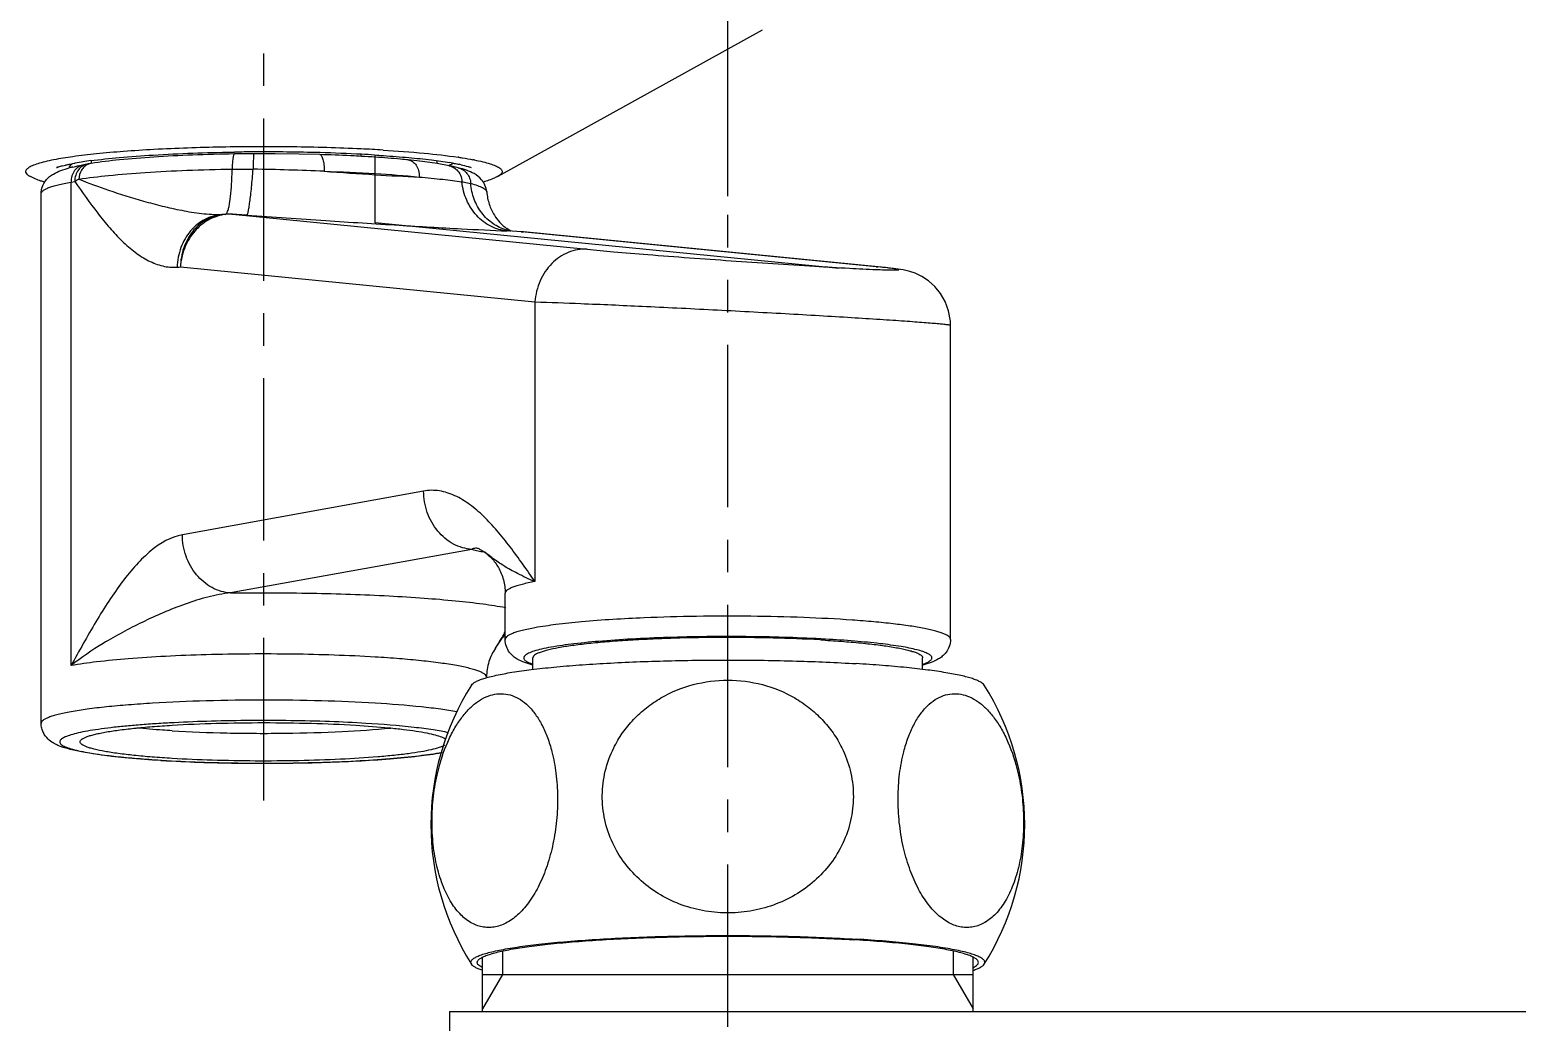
# Model space of a CAD drawing. Extents: x -7342 to 109, y -2615 to 214.
# Drawn here: x -5572.1 to -5491.9, y -2402.8 to -2349.3 of the extents above; entities that cross this region are included whole.
import ezdxf

# ---------------------------------------------------------------- set-up
doc = ezdxf.new("R2010")
doc.units = 0
doc.header["$LTSCALE"] = 7
doc.linetypes.add('CENTER', pattern=[2, 1.25, -0.25, 0.25, -0.25])
doc.layers.get('0').update_dxf_attribs({"color": 2, "linetype": 'CONTINUOUS'})
for name, color, linetype in [('08_ALL_FEATURES', 7, 'CONTINUOUS'), ('CL', 1, 'CENTER'), ('D', 2, 'CONTINUOUS'), ('DWG', 7, 'CONTINUOUS')]:
    doc.layers.add(name, color=color, linetype=linetype)

msp = doc.modelspace()

# ---------------------------------------------------------------- linework, layer by layer
msp.add_line((-5534.473, -2358.248), (-5534.473, -2326.016))
at = {"color": 7, "linetype": 'Continuous'}
msp.add_line((-5547.693, -2400.192), (-5521.252, -2400.192), dxfattribs=at)
at = {"layer": '08_ALL_FEATURES', "color": 7, "linetype": 'Continuous'}
for p, q in [((-5547.693, -2402.192), (-5547.693, -2399.255)), ((-5521.252, -2402.192), (-5521.252, -2399.254)), ((-5549.473, -2402.192), (-5549.473, -2403.34)), ((-5549.472, -2402.192), (-5409.473, -2402.192))]:
    msp.add_line(p, q, dxfattribs=at)
at = {"layer": 'CL', "color": 1}
for p, q in [((-5559.473, -2390.809), (-5559.473, -2324.398)), ((-5534.473, -2417.015), (-5534.473, -2359.253))]:
    msp.add_line(p, q, dxfattribs=at)
at = {"layer": 'D'}
for p, q in [((-5546.623, -2398.925), (-5546.623, -2400.192)), ((-5522.323, -2398.925), (-5522.323, -2400.192)), ((-5546.623, -2400.192), (-5547.693, -2402.046)), ((-5522.323, -2400.192), (-5521.252, -2402.046))]:
    msp.add_line(p, q, dxfattribs=at)
at = {"layer": 'DWG'}
for p, q in [((-5546.856, -2357.177), (-5532.599, -2349.285)), ((-5568.788, -2356.338), (-5568.788, -2356.49)), ((-5561.173, -2355.879), (-5561.058, -2355.878)), ((-5554.741, -2356.078), (-5554.805, -2356.075)), ((-5554.234, -2356.109), (-5554.234, -2355.998)), ((-5553.466, -2356.152), (-5553.506, -2356.149)), ((-5553.473, -2359.69), (-5553.473, -2356.037)), ((-5551.692, -2356.299), (-5551.692, -2356.299)), ((-5550.157, -2356.339), (-5550.157, -2356.493)), ((-5549.516, -2356.605), (-5549.261, -2356.476)), ((-5549.486, -2356.61), (-5549.486, -2356.61)), ((-5548.995, -2356.722), (-5548.995, -2356.722)), ((-5571.473, -2386.66), (-5571.473, -2358.117)), ((-5569.865, -2357.49), (-5569.664, -2357.454)), ((-5569.865, -2383.547), (-5569.865, -2357.49)), ((-5561.742, -2359.243), (-5561.728, -2359.243)), ((-5561.191, -2359.227), (-5561.709, -2359.241)), ((-5561.704, -2359.24), (-5561.709, -2359.241)), ((-5560.383, -2359.277), (-5561.191, -2359.227)), ((-5561.191, -2359.227), (-5561.163, -2359.23)), ((-5561.163, -2359.23), (-5542.058, -2361.113)), ((-5560.558, -2359.266), (-5560.383, -2359.277)), ((-5528.473, -2362.154), (-5553.473, -2359.69)), ((-5546.316, -2360.047), (-5546.38, -2360.002)), ((-5546.378, -2360.004), (-5546.379, -2360.002)), ((-5546.374, -2360.006), (-5546.378, -2360.004)), ((-5545.574, -2360.17), (-5546.354, -2360.123)), ((-5546.162, -2360.134), (-5546.316, -2360.047)), ((-5546.304, -2360.112), (-5546.304, -2360.112)), ((-5546.264, -2360.081), (-5546.276, -2360.073)), ((-5546.235, -2360.13), (-5546.233, -2360.13)), ((-5545.603, -2360.168), (-5545.489, -2360.177)), ((-5526.47, -2362.053), (-5545.574, -2360.17)), ((-5563.969, -2362.065), (-5544.865, -2363.949)), ((-5526.475, -2362.202), (-5526.375, -2362.206)), ((-5526.371, -2362.063), (-5526.47, -2362.053)), ((-5526.47, -2362.053), (-5526.384, -2362.06)), ((-5544.865, -2363.949), (-5544.865, -2379.023)), ((-5522.473, -2382.136), (-5522.473, -2365.204)), ((-5550.865, -2374.141), (-5563.865, -2376.494)), ((-5548.267, -2377.282), (-5561.267, -2379.634)), ((-5547.871, -2377.26), (-5547.872, -2377.26)), ((-5547.628, -2377.395), (-5547.563, -2377.441)), ((-5547.564, -2377.44), (-5547.567, -2377.438)), ((-5546.473, -2382.136), (-5546.473, -2379.65)), ((-5546.999, -2382.609), (-5546.625, -2382.077)), ((-5546.625, -2382.077), (-5546.473, -2381.884)), ((-5546.473, -2382.134), (-5546.473, -2382.136)), ((-5546.999, -2382.609), (-5546.998, -2382.608)), ((-5544.973, -2383.754), (-5544.973, -2383.13)), ((-5523.973, -2383.751), (-5523.973, -2383.13)), ((-5547.473, -2384.174), (-5547.473, -2384.203)), ((-5565.035, -2388.646), (-5564.973, -2388.65)), ((-5565.033, -2388.653), (-5564.976, -2388.657))]:
    msp.add_line(p, q, dxfattribs=at)
for points in [[(-5568.776, -2356.488), (-5568.814, -2356.494), (-5568.936, -2356.515), (-5569.177, -2356.558)], [(-5560.012, -2355.968), (-5560.329, -2355.97), (-5560.774, -2355.974), (-5561.056, -2355.978)], [(-5556.462, -2356.011), (-5557.576, -2355.985), (-5558.861, -2355.969), (-5560.012, -2355.968)], [(-5549.486, -2356.61), (-5550.13, -2356.496), (-5550.932, -2356.385), (-5551.692, -2356.299)], [(-5548.995, -2356.722), (-5549.138, -2356.686), (-5549.348, -2356.639), (-5549.486, -2356.61)], [(-5561.704, -2359.24), (-5561.711, -2359.241), (-5561.738, -2359.243), (-5561.742, -2359.244)], [(-5522.473, -2365.204), (-5522.481, -2364.981), (-5522.573, -2364.434), (-5522.754, -2363.935), (-5523.007, -2363.494), (-5523.314, -2363.12), (-5523.659, -2362.813), (-5524.025, -2362.574), (-5524.378, -2362.407), (-5524.668, -2362.308), (-5524.874, -2362.256), (-5525.027, -2362.225), (-5525.161, -2362.203), (-5525.293, -2362.183), (-5525.435, -2362.164), (-5525.594, -2362.144), (-5525.772, -2362.124), (-5525.973, -2362.102), (-5526.198, -2362.079), (-5545.489, -2360.177)], [(-5547.872, -2377.26), (-5547.85, -2377.269), (-5547.628, -2377.395)]]:
    msp.add_lwpolyline(points, dxfattribs=at)
for centre, radius, start, end in [((-5558.223, -2441.621), 86.01, 86.55367, 87.33999), ((-5566.728, -2372.904), 16.693, 98.58622, 100.02379), ((-5565.813, -2378.829), 22.689, 97.57172, 98.63485), ((-5568.668, -2357.175), 0.694, 98.91651, 114.78633), ((-5559.483, -2468.556), 112.69, 90.27059, 90.80073), ((-5559.474, -2468.361), 112.495, 88.45915, 90.27562), ((-5558.981, -2442.764), 86.789, 87.24153, 88.33655), ((-5559.039, -2451.291), 95.419, 87.09725, 88.44431), ((-5558.455, -2431.752), 75.765, 86.79196, 87.19047), ((-5558.025, -2424.264), 68.264, 86.20357, 86.79977), ((-5558.262, -2434.926), 79.035, 86.5554, 87.0595), ((-5551.998, -2371.64), 15.411, 79.94108, 80.47369), ((-5552.552, -2380.267), 24.375, 81.52894, 81.64577), ((-5550.745, -2365.103), 8.754, 77.43812, 78.14696), ((-5550.809, -2369.905), 13.866, 78.87157, 79.19567), ((-5568.067, -2363.89), 7.408, 103.28728, 104.79398), ((-5563.432, -2536.395), 179.63, 87.69903, 88.92097), ((-5561.295, -2361.542), 2.317, 100.27793, 101.24183), ((-5561.456, -2361.469), 2.243, 96.47926, 97.30362), ((-5561.298, -2361.519), 2.294, 87.30864, 100.2913), ((-5561.298, -2361.468), 2.243, 86.54818, 87.25494), ((-5545.661, -2357.644), 2.551, 253.26694, 255.38625), ((-5544.683, -2357.648), 2.902, 234.35219, 235.9567), ((-5547.101, -2374.591), 14.487, 86.84743, 87.04555), ((-5545.099, -2358.26), 2.162, 235.99914, 237.00001), ((-5547.06, -2373.852), 13.747, 86.55831, 86.84815), ((-5545.782, -2363.14), 2.977, 86.00296, 86.54914), ((-5545.783, -2363.151), 2.989, 84.27414, 86.00222), ((-5564.39, -2358.246), 3.842, 273.68418, 276.28915), ((-5545.667, -2366.63), 10.964, 256.28306, 258.12422), ((-5544.877, -2362.951), 14.727, 258.06155, 259.24544), ((-5544.433, -2360.666), 17.055, 259.21201, 259.32564), ((-5533.257, -2449.077), 67.018, 86.54861, 86.79642), ((-5536.449, -2392.117), 14.024, 147.57817, 212.42183), ((-5532.497, -2392.117), 14.024, 327.57817, 32.42183), ((-5560.646, -2315.85), 72.936, 266.59663, 267.01295)]:
    msp.add_arc(centre, radius, start, end, dxfattribs=at)
for points, knots in [([(-5554.232, -2355.704), (-5555.464, -2355.647), (-5557.975, -2355.577), (-5561.699, -2355.588), (-5564.734, -2355.691), (-5566.978, -2355.834), (-5568.011, -2355.924), (-5568.499, -2355.975)], [0, 0, 0, 0, 0.259087, 0.527711, 0.782148, 0.896937, 1, 1, 1, 1]), ([(-5553.053, -2355.767), (-5552.312, -2355.812), (-5550.962, -2355.911), (-5549.616, -2356.062), (-5549.011, -2356.151)], [0, 0, 0, 0, 0.547958, 1, 1, 1, 1]), ([(-5570.802, -2356.297), (-5570.959, -2356.328), (-5571.246, -2356.39), (-5571.632, -2356.493), (-5571.932, -2356.599), (-5572.126, -2356.695), (-5572.233, -2356.777), (-5572.283, -2356.833), (-5572.311, -2356.893), (-5572.315, -2356.978), (-5572.258, -2357.059), (-5572.175, -2357.127), (-5572.12, -2357.16), (-5572.089, -2357.177)], [0, 0, 0, 0, 0.235523, 0.431375, 0.587007, 0.703092, 0.747329, 0.7836, 0.813927, 0.841727, 0.905611, 0.948352, 1, 1, 1, 1]), ([(-5568.499, -2355.975), (-5568.922, -2356.018), (-5569.692, -2356.109), (-5570.459, -2356.23), (-5570.802, -2356.297)], [0, 0, 0, 0, 0.549076, 1, 1, 1, 1]), ([(-5570.592, -2356.681), (-5570.601, -2356.688), (-5570.62, -2356.699), (-5570.632, -2356.707), (-5570.65, -2356.716), (-5570.638, -2356.71), (-5570.627, -2356.706), (-5570.604, -2356.696), (-5570.574, -2356.686), (-5570.518, -2356.667), (-5570.432, -2356.64), (-5570.309, -2356.607), (-5570.164, -2356.572), (-5570.059, -2356.548), (-5570.003, -2356.537)], [0, 0, 0, 0, 0.048666, 0.077198, 0.087648, 0.093462, 0.113761, 0.146842, 0.191481, 0.246867, 0.386702, 0.560934, 0.766307, 1, 1, 1, 1]), ([(-5570.003, -2356.537), (-5569.974, -2356.531), (-5569.851, -2356.505), (-5569.728, -2356.482), (-5569.633, -2356.465)], [0, 0, 0, 0, 0.233516, 1, 1, 1, 1]), ([(-5569.95, -2356.73), (-5569.95, -2356.688), (-5569.91, -2356.592), (-5569.833, -2356.528), (-5569.788, -2356.496)], [0, 0, 0, 0, 0.424223, 1, 1, 1, 1]), ([(-5569.177, -2356.558), (-5569.273, -2356.576), (-5569.464, -2356.652), (-5569.689, -2356.869), (-5569.833, -2357.16), (-5569.865, -2357.379), (-5569.865, -2357.49)], [0, 0, 0, 0, 0.234869, 0.477996, 0.733567, 1, 1, 1, 1]), ([(-5569.769, -2356.681), (-5569.723, -2356.67), (-5569.526, -2356.625), (-5569.328, -2356.586), (-5569.177, -2356.558)], [0, 0, 0, 0, 0.236069, 1, 1, 1, 1]), ([(-5568.977, -2356.522), (-5569.073, -2356.54), (-5569.264, -2356.616), (-5569.489, -2356.832), (-5569.633, -2357.124), (-5569.664, -2357.343), (-5569.664, -2357.454)], [0, 0, 0, 0, 0.234864, 0.47799, 0.733563, 1, 1, 1, 1]), ([(-5568.959, -2356.544), (-5569.028, -2356.576), (-5569.159, -2356.664), (-5569.365, -2356.918), (-5569.438, -2357.169), (-5569.45, -2357.337)], [0, 0, 0, 0, 0.233656, 0.478334, 1, 1, 1, 1]), ([(-5568.803, -2356.338), (-5568.294, -2356.27), (-5567.174, -2356.152), (-5564.631, -2355.968), (-5562.595, -2355.901), (-5561.173, -2355.879)], [0, 0, 0, 0, 0.201393, 0.441859, 1, 1, 1, 1]), ([(-5561.056, -2355.978), (-5561.809, -2355.989), (-5563.261, -2356.027), (-5565.328, -2356.131), (-5567.15, -2356.276), (-5568.271, -2356.41), (-5568.776, -2356.488)], [0, 0, 0, 0, 0.291974, 0.562933, 0.801835, 1, 1, 1, 1]), ([(-5561.056, -2355.978), (-5561.065, -2355.978), (-5561.088, -2355.999), (-5561.119, -2356.076), (-5561.151, -2356.239), (-5561.174, -2356.491), (-5561.181, -2356.686), (-5561.183, -2356.794)], [0, 0, 0, 0, 0.034014, 0.093764, 0.302828, 0.616548, 1, 1, 1, 1]), ([(-5560.012, -2355.968), (-5560.014, -2355.968), (-5560.017, -2355.975), (-5560.02, -2355.985), (-5560.024, -2356.005), (-5560.028, -2356.044), (-5560.034, -2356.112), (-5560.039, -2356.211), (-5560.043, -2356.333), (-5560.046, -2356.475), (-5560.049, -2356.632), (-5560.049, -2356.741), (-5560.05, -2356.797)], [0, 0, 0, 0, 0.00636, 0.020744, 0.043888, 0.075847, 0.165117, 0.285822, 0.43451, 0.606821, 0.797614, 1, 1, 1, 1]), ([(-5556.462, -2356.011), (-5556.423, -2356.012), (-5556.365, -2356.073), (-5556.321, -2356.168), (-5556.286, -2356.279), (-5556.257, -2356.412), (-5556.228, -2356.625), (-5556.22, -2356.794), (-5556.22, -2356.91)], [0, 0, 0, 0, 0.120744, 0.215598, 0.335329, 0.477692, 0.639158, 1, 1, 1, 1]), ([(-5553.513, -2356.033), (-5553.351, -2356.043), (-5552.734, -2356.082), (-5552.118, -2356.13), (-5551.665, -2356.171)], [0, 0, 0, 0, 0.26296, 1, 1, 1, 1]), ([(-5551.692, -2356.299), (-5551.831, -2356.285), (-5552.422, -2356.228), (-5553.013, -2356.182), (-5553.466, -2356.152)], [0, 0, 0, 0, 0.235382, 1, 1, 1, 1]), ([(-5551.692, -2356.299), (-5551.609, -2356.308), (-5551.437, -2356.375), (-5551.244, -2356.589), (-5551.122, -2356.883), (-5551.095, -2357.104), (-5551.095, -2357.219)], [0, 0, 0, 0, 0.210438, 0.444338, 0.709965, 1, 1, 1, 1]), ([(-5551.665, -2356.171), (-5551.258, -2356.208), (-5550.517, -2356.284), (-5549.779, -2356.386), (-5549.448, -2356.442)], [0, 0, 0, 0, 0.548392, 1, 1, 1, 1]), ([(-5549.307, -2356.466), (-5549.275, -2356.472), (-5549.155, -2356.494), (-5549.035, -2356.517), (-5548.947, -2356.536)], [0, 0, 0, 0, 0.265696, 1, 1, 1, 1]), ([(-5548.962, -2356.158), (-5548.895, -2356.168), (-5548.644, -2356.207), (-5548.393, -2356.25), (-5548.21, -2356.285)], [0, 0, 0, 0, 0.266004, 1, 1, 1, 1]), ([(-5548.841, -2356.559), (-5548.718, -2356.586), (-5548.536, -2356.632), (-5548.357, -2356.688), (-5548.302, -2356.713)], [0, 0, 0, 0, 0.678047, 1, 1, 1, 1]), ([(-5548.133, -2356.299), (-5547.977, -2356.33), (-5547.691, -2356.392), (-5547.308, -2356.495), (-5547.009, -2356.6), (-5546.817, -2356.696), (-5546.711, -2356.778), (-5546.661, -2356.834), (-5546.633, -2356.893), (-5546.631, -2356.979), (-5546.687, -2357.06), (-5546.77, -2357.127), (-5546.825, -2357.16), (-5546.856, -2357.177)], [0, 0, 0, 0, 0.235397, 0.431099, 0.586589, 0.702533, 0.746729, 0.782975, 0.813318, 0.841187, 0.905326, 0.948207, 1, 1, 1, 1]), ([(-5571.272, -2357.501), (-5571.343, -2357.48), (-5571.623, -2357.394), (-5571.897, -2357.284), (-5572.089, -2357.178)], [0, 0, 0, 0, 0.251475, 1, 1, 1, 1]), ([(-5571.473, -2358.117), (-5571.473, -2357.985), (-5571.427, -2357.731), (-5571.252, -2357.422), (-5571.04, -2357.203), (-5570.764, -2357.016), (-5570.405, -2356.856), (-5570.11, -2356.768), (-5569.958, -2356.728)], [0, 0, 0, 0, 0.178743, 0.338673, 0.472883, 0.585672, 0.787628, 1, 1, 1, 1]), ([(-5569.664, -2357.454), (-5569.648, -2357.444), (-5569.577, -2357.403), (-5569.505, -2357.365), (-5569.45, -2357.337)], [0, 0, 0, 0, 0.240831, 1, 1, 1, 1]), ([(-5569.45, -2357.337), (-5568.916, -2357.254), (-5567.724, -2357.112), (-5565.778, -2356.957), (-5563.557, -2356.846), (-5561.994, -2356.806), (-5561.183, -2356.794)], [0, 0, 0, 0, 0.195425, 0.434266, 0.706367, 1, 1, 1, 1]), ([(-5569.45, -2357.337), (-5568.919, -2357.551), (-5567.765, -2357.97), (-5566.259, -2358.44), (-5564.943, -2358.792), (-5563.899, -2359.026), (-5562.83, -2359.2), (-5562.104, -2359.247), (-5561.742, -2359.243)], [0, 0, 0, 0, 0.21522, 0.461449, 0.592799, 0.727452, 0.863689, 1, 1, 1, 1]), ([(-5561.454, -2359.135), (-5561.432, -2359.091), (-5561.392, -2358.982), (-5561.321, -2358.696), (-5561.254, -2358.225), (-5561.201, -2357.553), (-5561.186, -2357.058), (-5561.183, -2356.794)], [0, 0, 0, 0, 0.062643, 0.146463, 0.37307, 0.664775, 1, 1, 1, 1]), ([(-5561.183, -2356.794), (-5561.088, -2356.792), (-5560.711, -2356.788), (-5560.333, -2356.792), (-5560.05, -2356.797)], [0, 0, 0, 0, 0.249076, 1, 1, 1, 1]), ([(-5560.383, -2359.277), (-5560.376, -2359.275), (-5560.363, -2359.256), (-5560.348, -2359.22), (-5560.331, -2359.16), (-5560.312, -2359.079), (-5560.293, -2358.978), (-5560.263, -2358.804), (-5560.225, -2358.54), (-5560.18, -2358.175), (-5560.135, -2357.753), (-5560.09, -2357.288), (-5560.063, -2356.964), (-5560.05, -2356.797)], [0, 0, 0, 0, 0.008345, 0.024426, 0.048932, 0.081885, 0.12309, 0.172299, 0.29324, 0.441203, 0.611754, 0.799966, 1, 1, 1, 1]), ([(-5556.22, -2356.91), (-5555.304, -2356.937), (-5553.594, -2357.01), (-5551.886, -2357.139), (-5551.095, -2357.219)], [0, 0, 0, 0, 0.535616, 1, 1, 1, 1]), ([(-5556.22, -2356.91), (-5555.305, -2356.978), (-5553.597, -2357.095), (-5551.888, -2357.186), (-5551.095, -2357.219)], [0, 0, 0, 0, 0.536382, 1, 1, 1, 1]), ([(-5551.095, -2357.219), (-5550.671, -2357.256), (-5549.904, -2357.33), (-5549.139, -2357.425), (-5548.798, -2357.476)], [0, 0, 0, 0, 0.552832, 1, 1, 1, 1]), ([(-5549.486, -2356.611), (-5549.41, -2356.626), (-5549.26, -2356.68), (-5549.133, -2356.776), (-5549.077, -2356.831)], [0, 0, 0, 0, 0.495781, 1, 1, 1, 1]), ([(-5549.077, -2356.831), (-5548.994, -2356.914), (-5548.859, -2357.117), (-5548.805, -2357.355), (-5548.798, -2357.476)], [0, 0, 0, 0, 0.489085, 1, 1, 1, 1]), ([(-5548.995, -2356.722), (-5548.905, -2356.745), (-5548.73, -2356.824), (-5548.518, -2357.02), (-5548.373, -2357.277), (-5548.33, -2357.471), (-5548.323, -2357.569)], [0, 0, 0, 0, 0.243214, 0.489638, 0.742065, 1, 1, 1, 1]), ([(-5547.463, -2358.026), (-5547.473, -2357.898), (-5547.536, -2357.66), (-5547.761, -2357.304), (-5548.115, -2357.034), (-5548.554, -2356.847), (-5548.845, -2356.761), (-5548.995, -2356.722)], [0, 0, 0, 0, 0.178412, 0.336102, 0.578681, 0.783025, 1, 1, 1, 1]), ([(-5546.856, -2357.178), (-5546.92, -2357.213), (-5547.174, -2357.339), (-5547.443, -2357.433), (-5547.644, -2357.492)], [0, 0, 0, 0, 0.256782, 1, 1, 1, 1]), ([(-5571.473, -2358.117), (-5571.473, -2358.088), (-5571.448, -2358.023), (-5571.362, -2357.941), (-5571.231, -2357.862), (-5571.051, -2357.784), (-5570.822, -2357.707), (-5570.545, -2357.631), (-5570.221, -2357.558), (-5569.989, -2357.513), (-5569.865, -2357.49)], [0, 0, 0, 0, 0.048207, 0.111142, 0.196031, 0.305619, 0.440851, 0.601962, 0.788583, 1, 1, 1, 1]), ([(-5569.664, -2357.454), (-5569.262, -2358.033), (-5568.661, -2358.89), (-5567.8, -2359.956), (-5567.137, -2360.668), (-5566.443, -2361.275), (-5565.713, -2361.747), (-5564.943, -2362.046), (-5564.404, -2362.098), (-5564.143, -2362.08)], [0, 0, 0, 0, 0.282644, 0.418663, 0.54888, 0.671917, 0.787114, 0.895317, 1, 1, 1, 1]), ([(-5548.798, -2357.476), (-5548.755, -2357.482), (-5548.596, -2357.508), (-5548.437, -2357.54), (-5548.323, -2357.569)], [0, 0, 0, 0, 0.268322, 1, 1, 1, 1]), ([(-5546.354, -2360.123), (-5546.662, -2360.099), (-5547.282, -2359.924), (-5548.056, -2359.328), (-5548.598, -2358.479), (-5548.766, -2357.816), (-5548.798, -2357.476)], [0, 0, 0, 0, 0.23757, 0.482328, 0.737086, 1, 1, 1, 1]), ([(-5546.395, -2360.087), (-5546.656, -2360.008), (-5547.159, -2359.764), (-5547.765, -2359.178), (-5548.178, -2358.424), (-5548.3, -2357.857), (-5548.323, -2357.569)], [0, 0, 0, 0, 0.243029, 0.489759, 0.742066, 1, 1, 1, 1]), ([(-5548.323, -2357.569), (-5548.199, -2357.602), (-5547.984, -2357.664), (-5547.74, -2357.761), (-5547.598, -2357.845), (-5547.512, -2357.913), (-5547.467, -2357.981), (-5547.463, -2358.025)], [0, 0, 0, 0, 0.380261, 0.668372, 0.779003, 0.869006, 1, 1, 1, 1]), ([(-5547.463, -2358.025), (-5547.444, -2358.25), (-5547.355, -2358.686), (-5547.026, -2359.391), (-5546.647, -2359.81), (-5546.378, -2360.004)], [0, 0, 0, 0, 0.292023, 0.569849, 1, 1, 1, 1]), ([(-5561.742, -2359.244), (-5561.899, -2359.254), (-5562.216, -2359.309), (-5562.82, -2359.551), (-5563.482, -2360.096), (-5564.001, -2361.013), (-5564.133, -2361.721), (-5564.143, -2362.08)], [0, 0, 0, 0, 0.117041, 0.235294, 0.47826, 0.734081, 1, 1, 1, 1]), ([(-5561.741, -2359.245), (-5562.043, -2359.284), (-5562.648, -2359.494), (-5563.374, -2360.144), (-5563.85, -2361.038), (-5563.962, -2361.72), (-5563.97, -2362.065)], [0, 0, 0, 0, 0.234471, 0.477852, 0.733816, 1, 1, 1, 1]), ([(-5561.746, -2359.27), (-5562.039, -2359.328), (-5562.62, -2359.567), (-5563.322, -2360.213), (-5563.804, -2361.075), (-5563.947, -2361.732), (-5563.97, -2362.065)], [0, 0, 0, 0, 0.234817, 0.480588, 0.737164, 1, 1, 1, 1]), ([(-5561.559, -2359.24), (-5561.539, -2359.238), (-5561.493, -2359.207), (-5561.468, -2359.163), (-5561.454, -2359.135)], [0, 0, 0, 0, 0.396366, 1, 1, 1, 1]), ([(-5560.383, -2359.277), (-5558.97, -2359.377), (-5556.236, -2359.563), (-5552.384, -2359.808), (-5549.122, -2359.996), (-5547.179, -2360.092), (-5546.354, -2360.123)], [0, 0, 0, 0, 0.302444, 0.58483, 0.823861, 1, 1, 1, 1]), ([(-5546.169, -2360.137), (-5546.177, -2360.133), (-5546.209, -2360.115), (-5546.24, -2360.096), (-5546.264, -2360.081)], [0, 0, 0, 0, 0.243439, 1, 1, 1, 1]), ([(-5542.058, -2361.113), (-5542.228, -2361.103), (-5542.575, -2361.121), (-5543.253, -2361.314), (-5544.023, -2361.844), (-5544.654, -2362.8), (-5544.838, -2363.561), (-5544.865, -2363.949)], [0, 0, 0, 0, 0.116309, 0.234339, 0.477798, 0.734644, 1, 1, 1, 1]), ([(-5542.058, -2361.113), (-5541.585, -2361.16), (-5540.495, -2361.257), (-5537.909, -2361.47), (-5534.291, -2361.736), (-5530.665, -2361.976), (-5528.057, -2362.127), (-5526.954, -2362.182), (-5526.475, -2362.202)], [0, 0, 0, 0, 0.09127, 0.21018, 0.498302, 0.787911, 0.907989, 1, 1, 1, 1]), ([(-5526.375, -2362.206), (-5526.215, -2362.213), (-5525.991, -2362.221), (-5525.714, -2362.228), (-5525.557, -2362.23), (-5525.447, -2362.23), (-5525.377, -2362.228), (-5525.337, -2362.226), (-5525.306, -2362.224), (-5525.284, -2362.22), (-5525.271, -2362.219), (-5525.262, -2362.212), (-5525.271, -2362.205), (-5525.293, -2362.198), (-5525.331, -2362.189), (-5525.377, -2362.18), (-5525.448, -2362.169), (-5525.557, -2362.154), (-5525.714, -2362.134), (-5525.989, -2362.102), (-5526.211, -2362.079), (-5526.371, -2362.063)], [0, 0, 0, 0, 0.215691, 0.301362, 0.37182, 0.426846, 0.448509, 0.466254, 0.480087, 0.490028, 0.496151, 0.498897, 0.501921, 0.508416, 0.532907, 0.550979, 0.572935, 0.628423, 0.699169, 0.784943, 1, 1, 1, 1]), ([(-5544.865, -2363.949), (-5544.041, -2363.972), (-5542.113, -2364.045), (-5539.565, -2364.158), (-5537.193, -2364.272), (-5535.27, -2364.369), (-5533.325, -2364.471), (-5531.409, -2364.576), (-5529.574, -2364.681), (-5527.871, -2364.783), (-5526.555, -2364.866), (-5525.602, -2364.929), (-5524.973, -2364.973), (-5524.409, -2365.013), (-5523.912, -2365.051), (-5523.486, -2365.085), (-5523.176, -2365.112), (-5522.967, -2365.132), (-5522.838, -2365.145), (-5522.729, -2365.157), (-5522.639, -2365.168), (-5522.57, -2365.178), (-5522.517, -2365.187), (-5522.491, -2365.194), (-5522.473, -2365.2), (-5522.473, -2365.204)], [0, 0, 0, 0, 0.110232, 0.257957, 0.341185, 0.427768, 0.515396, 0.601708, 0.68437, 0.761137, 0.829927, 0.860741, 0.888884, 0.914171, 0.936432, 0.955522, 0.971318, 0.977947, 0.983718, 0.988621, 0.992649, 0.995796, 0.998061, 0.999449, 1, 1, 1, 1]), ([(-5544.865, -2379.023), (-5545.302, -2378.391), (-5545.95, -2377.454), (-5546.88, -2376.287), (-5547.597, -2375.511), (-5548.351, -2374.858), (-5549.15, -2374.368), (-5549.998, -2374.09), (-5550.585, -2374.091), (-5550.865, -2374.141)], [0, 0, 0, 0, 0.283865, 0.420567, 0.551091, 0.673803, 0.788011, 0.895087, 1, 1, 1, 1]), ([(-5548.267, -2377.282), (-5548.438, -2377.271), (-5548.783, -2377.211), (-5549.445, -2376.938), (-5550.17, -2376.325), (-5550.731, -2375.311), (-5550.865, -2374.531), (-5550.865, -2374.141)], [0, 0, 0, 0, 0.115438, 0.233675, 0.479254, 0.737232, 1, 1, 1, 1]), ([(-5563.865, -2376.494), (-5564.484, -2376.606), (-5565.387, -2377.15), (-5566.379, -2378.122), (-5567.132, -2379.045), (-5567.848, -2380.078), (-5568.776, -2381.58), (-5569.427, -2382.755), (-5569.865, -2383.547)], [0, 0, 0, 0, 0.199294, 0.315657, 0.441502, 0.574853, 0.713658, 1, 1, 1, 1]), ([(-5561.267, -2379.634), (-5561.438, -2379.624), (-5561.783, -2379.563), (-5562.445, -2379.291), (-5563.17, -2378.678), (-5563.731, -2377.663), (-5563.865, -2376.884), (-5563.865, -2376.494)], [0, 0, 0, 0, 0.115438, 0.233675, 0.479255, 0.737232, 1, 1, 1, 1]), ([(-5547.872, -2377.26), (-5547.933, -2377.236), (-5548.07, -2377.205), (-5548.206, -2377.247), (-5548.267, -2377.282)], [0, 0, 0, 0, 0.481097, 1, 1, 1, 1]), ([(-5547.567, -2377.438), (-5547.438, -2377.531), (-5547.16, -2377.778), (-5546.801, -2378.271), (-5546.536, -2378.919), (-5546.473, -2379.403), (-5546.473, -2379.65)], [0, 0, 0, 0, 0.186699, 0.433437, 0.710816, 1, 1, 1, 1]), ([(-5544.865, -2379.023), (-5545.184, -2378.886), (-5545.76, -2378.621), (-5546.515, -2378.201), (-5547.021, -2377.852), (-5547.349, -2377.601), (-5547.494, -2377.49), (-5547.564, -2377.44)], [0, 0, 0, 0, 0.331671, 0.605056, 0.825494, 0.918129, 1, 1, 1, 1]), ([(-5544.865, -2379.023), (-5544.989, -2379.045), (-5545.221, -2379.09), (-5545.545, -2379.164), (-5545.822, -2379.24), (-5546.05, -2379.317), (-5546.231, -2379.395), (-5546.362, -2379.474), (-5546.448, -2379.555), (-5546.473, -2379.621), (-5546.473, -2379.65)], [0, 0, 0, 0, 0.21144, 0.398054, 0.559129, 0.694356, 0.803949, 0.888846, 0.951796, 1, 1, 1, 1]), ([(-5561.267, -2379.634), (-5561.68, -2379.671), (-5562.508, -2379.832), (-5563.714, -2380.214), (-5564.894, -2380.683), (-5566.381, -2381.366), (-5568.069, -2382.273), (-5569.313, -2383.111), (-5569.865, -2383.547)], [0, 0, 0, 0, 0.13049, 0.263993, 0.397814, 0.529531, 0.778781, 1, 1, 1, 1]), ([(-5561.267, -2379.634), (-5559.806, -2379.616), (-5556.958, -2379.624), (-5553.481, -2379.738), (-5550.9, -2379.897), (-5549.212, -2380.039), (-5547.743, -2380.205), (-5546.844, -2380.34), (-5546.438, -2380.415)], [0, 0, 0, 0, 0.294744, 0.574789, 0.701827, 0.816575, 0.916637, 1, 1, 1, 1]), ([(-5538.983, -2380.974), (-5540.107, -2381.022), (-5541.694, -2381.115), (-5543.654, -2381.32), (-5544.49, -2381.441), (-5544.865, -2381.509)], [0, 0, 0, 0, 0.571279, 0.806653, 1, 1, 1, 1]), ([(-5522.473, -2382.136), (-5522.473, -2382.109), (-5522.493, -2382.049), (-5522.568, -2381.972), (-5522.683, -2381.898), (-5522.841, -2381.825), (-5523.041, -2381.752), (-5523.283, -2381.681), (-5523.567, -2381.611), (-5524.024, -2381.515), (-5524.692, -2381.404), (-5525.602, -2381.287), (-5526.643, -2381.182), (-5528.249, -2381.055), (-5530.458, -2380.942), (-5533.255, -2380.876), (-5536.124, -2380.882), (-5538.041, -2380.934), (-5538.983, -2380.974)], [0, 0, 0, 0, 0.004773, 0.010852, 0.018922, 0.029256, 0.041964, 0.057072, 0.074568, 0.094417, 0.140935, 0.196038, 0.25896, 0.328802, 0.485097, 0.655792, 0.830865, 1, 1, 1, 1]), ([(-5546.998, -2382.608), (-5546.965, -2382.56), (-5546.841, -2382.371), (-5546.724, -2382.178), (-5546.64, -2382.033)], [0, 0, 0, 0, 0.258235, 1, 1, 1, 1]), ([(-5546.64, -2382.033), (-5546.625, -2382.008), (-5546.568, -2381.908), (-5546.512, -2381.808), (-5546.471, -2381.733)], [0, 0, 0, 0, 0.255073, 1, 1, 1, 1]), ([(-5544.865, -2381.509), (-5545.097, -2381.551), (-5545.422, -2381.617), (-5545.82, -2381.725), (-5546.048, -2381.802), (-5546.229, -2381.881), (-5546.381, -2381.969), (-5546.472, -2382.069), (-5546.473, -2382.134)], [0, 0, 0, 0, 0.398481, 0.559825, 0.695445, 0.805503, 0.890889, 1, 1, 1, 1]), ([(-5544.973, -2383.521), (-5545.124, -2383.481), (-5545.415, -2383.393), (-5545.771, -2383.233), (-5546.045, -2383.045), (-5546.255, -2382.827), (-5546.428, -2382.519), (-5546.473, -2382.267), (-5546.473, -2382.136)], [0, 0, 0, 0, 0.211597, 0.413574, 0.526708, 0.661049, 0.82145, 1, 1, 1, 1]), ([(-5529.512, -2382.163), (-5530.353, -2382.116), (-5532.089, -2382.05), (-5534.716, -2382.022), (-5536.925, -2382.056), (-5538.639, -2382.12), (-5539.836, -2382.184), (-5540.944, -2382.263), (-5541.944, -2382.355), (-5542.821, -2382.46), (-5543.559, -2382.575), (-5544.082, -2382.683), (-5544.42, -2382.777), (-5544.614, -2382.843), (-5544.767, -2382.911), (-5544.867, -2382.971), (-5544.923, -2383.022), (-5544.951, -2383.057), (-5544.969, -2383.093), (-5544.973, -2383.118), (-5544.973, -2383.13)], [0, 0, 0, 0, 0.161482, 0.333141, 0.503762, 0.585176, 0.662198, 0.733572, 0.79814, 0.85487, 0.902876, 0.941457, 0.957064, 0.970176, 0.980811, 0.989064, 0.992377, 0.995225, 0.997713, 1, 1, 1, 1]), ([(-5529.201, -2382.122), (-5530.543, -2382.045), (-5533.293, -2381.962), (-5536.704, -2381.988), (-5539.367, -2382.093), (-5541.14, -2382.208), (-5542.666, -2382.354), (-5543.59, -2382.482), (-5543.999, -2382.556)], [0, 0, 0, 0, 0.272077, 0.556384, 0.690027, 0.81134, 0.915907, 1, 1, 1, 1]), ([(-5529.223, -2382.18), (-5528.842, -2382.203), (-5528.116, -2382.253), (-5527.089, -2382.346), (-5526.188, -2382.451), (-5525.524, -2382.553), (-5525.068, -2382.641), (-5524.784, -2382.705), (-5524.542, -2382.772), (-5524.342, -2382.839), (-5524.184, -2382.907), (-5524.082, -2382.969), (-5524.024, -2383.02), (-5523.995, -2383.056), (-5523.977, -2383.093), (-5523.973, -2383.118), (-5523.973, -2383.13)], [0, 0, 0, 0, 0.210941, 0.402008, 0.570054, 0.712363, 0.773174, 0.826794, 0.873077, 0.911946, 0.943448, 0.967852, 0.977626, 0.986006, 0.993306, 1, 1, 1, 1]), ([(-5523.962, -2383.469), (-5523.881, -2383.442), (-5523.742, -2383.389), (-5523.591, -2383.305), (-5523.513, -2383.233), (-5523.48, -2383.183), (-5523.469, -2383.13), (-5523.481, -2383.077), (-5523.514, -2383.027), (-5523.592, -2382.955), (-5523.744, -2382.871), (-5523.985, -2382.779), (-5524.454, -2382.646), (-5525.222, -2382.499), (-5526.341, -2382.348), (-5527.697, -2382.218), (-5528.677, -2382.152), (-5529.201, -2382.122)], [0, 0, 0, 0, 0.039354, 0.068007, 0.078733, 0.087546, 0.095226, 0.102914, 0.111746, 0.1225, 0.151231, 0.19068, 0.241171, 0.374679, 0.548969, 0.759381, 1, 1, 1, 1]), ([(-5522.473, -2382.136), (-5522.473, -2382.267), (-5522.517, -2382.518), (-5522.689, -2382.825), (-5522.897, -2383.043), (-5523.171, -2383.231), (-5523.524, -2383.391), (-5523.815, -2383.479), (-5523.964, -2383.519)], [0, 0, 0, 0, 0.178663, 0.338775, 0.473633, 0.586924, 0.788885, 1, 1, 1, 1]), ([(-5553.473, -2383.088), (-5554.949, -2382.999), (-5557.985, -2382.9), (-5561.756, -2382.923), (-5564.713, -2383.037), (-5566.686, -2383.162), (-5568.383, -2383.323), (-5569.411, -2383.465), (-5569.865, -2383.547)], [0, 0, 0, 0, 0.270117, 0.554603, 0.688758, 0.810648, 0.915685, 1, 1, 1, 1]), ([(-5546.998, -2382.608), (-5547.147, -2382.83), (-5547.389, -2383.335), (-5547.473, -2383.89), (-5547.473, -2384.174)], [0, 0, 0, 0, 0.485427, 1, 1, 1, 1]), ([(-5543.999, -2382.556), (-5544.17, -2382.587), (-5544.479, -2382.648), (-5544.887, -2382.755), (-5545.158, -2382.851), (-5545.318, -2382.935), (-5545.413, -2383.003), (-5545.481, -2383.089), (-5545.467, -2383.181), (-5545.425, -2383.242), (-5545.357, -2383.3), (-5545.261, -2383.357), (-5545.138, -2383.414), (-5545.045, -2383.448), (-5544.994, -2383.465)], [0, 0, 0, 0, 0.233164, 0.4212, 0.563287, 0.61744, 0.660987, 0.722096, 0.748582, 0.779488, 0.818658, 0.867972, 0.928286, 1, 1, 1, 1]), ([(-5547.473, -2384.174), (-5547.473, -2384.145), (-5547.497, -2384.079), (-5547.583, -2383.998), (-5547.714, -2383.919), (-5547.895, -2383.841), (-5548.123, -2383.764), (-5548.4, -2383.688), (-5548.724, -2383.614), (-5549.245, -2383.513), (-5550.004, -2383.398), (-5551.034, -2383.277), (-5552.208, -2383.171), (-5553.037, -2383.114), (-5553.473, -2383.088)], [0, 0, 0, 0, 0.013857, 0.031951, 0.056364, 0.087871, 0.126752, 0.173042, 0.226675, 0.287499, 0.429841, 0.597907, 0.789036, 1, 1, 1, 1]), ([(-5548.287, -2384.598), (-5548.264, -2384.563), (-5548.193, -2384.493), (-5548.048, -2384.405), (-5547.85, -2384.318), (-5547.6, -2384.231), (-5547.298, -2384.147), (-5546.795, -2384.029), (-5546.045, -2383.893), (-5545.006, -2383.749), (-5543.8, -2383.62), (-5542.444, -2383.506), (-5540.96, -2383.412), (-5539.372, -2383.337), (-5537.122, -2383.265), (-5534.248, -2383.233), (-5530.856, -2383.282), (-5528.626, -2383.376), (-5527.55, -2383.441)], [0, 0, 0, 0, 0.00599, 0.014, 0.024282, 0.036924, 0.051946, 0.06933, 0.110984, 0.161353, 0.219699, 0.285129, 0.356626, 0.433066, 0.513242, 0.679679, 0.845423, 1, 1, 1, 1]), ([(-5520.659, -2384.598), (-5520.68, -2384.564), (-5520.748, -2384.497), (-5520.886, -2384.412), (-5521.072, -2384.327), (-5521.308, -2384.243), (-5521.593, -2384.161), (-5522.067, -2384.046), (-5522.774, -2383.914), (-5523.754, -2383.773), (-5524.893, -2383.645), (-5526.177, -2383.531), (-5527.079, -2383.47), (-5527.55, -2383.441)], [0, 0, 0, 0, 0.017089, 0.039747, 0.068676, 0.104141, 0.146207, 0.194835, 0.311289, 0.452144, 0.615488, 0.798992, 1, 1, 1, 1]), ([(-5540.623, -2387.985), (-5540.485, -2387.704), (-5540.164, -2387.163), (-5539.566, -2386.434), (-5538.868, -2385.8), (-5537.827, -2385.095), (-5536.358, -2384.493), (-5534.472, -2384.251), (-5532.587, -2384.493), (-5531.118, -2385.095), (-5530.077, -2385.8), (-5529.379, -2386.434), (-5528.781, -2387.163), (-5528.46, -2387.704), (-5528.322, -2387.985)], [0, 0, 0, 0, 0.062416, 0.124879, 0.187394, 0.249955, 0.374918, 0.500007, 0.625095, 0.750055, 0.812614, 0.875126, 0.937587, 1, 1, 1, 1]), ([(-5553.473, -2385.574), (-5554.436, -2385.516), (-5556.434, -2385.433), (-5559.47, -2385.392), (-5562.506, -2385.433), (-5564.942, -2385.534), (-5566.735, -2385.657), (-5567.909, -2385.763), (-5568.94, -2385.884), (-5569.699, -2385.999), (-5570.22, -2386.1), (-5570.544, -2386.174), (-5570.822, -2386.25), (-5571.05, -2386.327), (-5571.231, -2386.405), (-5571.362, -2386.484), (-5571.448, -2386.565), (-5571.473, -2386.631), (-5571.473, -2386.66)], [0, 0, 0, 0, 0.158995, 0.329524, 0.500117, 0.659271, 0.731156, 0.796271, 0.85354, 0.902041, 0.922764, 0.94104, 0.956813, 0.97006, 0.980797, 0.989114, 0.995279, 1, 1, 1, 1]), ([(-5550.105, -2389.299), (-5549.974, -2388.742), (-5549.719, -2387.943), (-5549.243, -2386.983), (-5548.856, -2386.382), (-5548.435, -2385.884), (-5547.988, -2385.496), (-5547.521, -2385.223), (-5547.041, -2385.07), (-5546.557, -2385.044), (-5546.082, -2385.145), (-5545.627, -2385.373), (-5545.202, -2385.722), (-5544.813, -2386.187), (-5544.467, -2386.762), (-5544.173, -2387.437), (-5544.021, -2387.927), (-5543.955, -2388.186)], [0, 0, 0, 0, 0.167439, 0.243244, 0.312848, 0.376105, 0.433313, 0.485254, 0.53325, 0.579164, 0.625231, 0.673719, 0.726561, 0.785131, 0.850194, 0.92193, 1, 1, 1, 1]), ([(-5524.99, -2388.186), (-5524.924, -2387.927), (-5524.772, -2387.437), (-5524.478, -2386.762), (-5524.132, -2386.187), (-5523.743, -2385.722), (-5523.318, -2385.373), (-5522.863, -2385.145), (-5522.388, -2385.044), (-5521.904, -2385.07), (-5521.425, -2385.223), (-5520.957, -2385.496), (-5520.51, -2385.884), (-5520.089, -2386.382), (-5519.702, -2386.983), (-5519.226, -2387.943), (-5518.971, -2388.742), (-5518.84, -2389.299)], [0, 0, 0, 0, 0.07807, 0.149807, 0.21487, 0.27344, 0.326282, 0.37477, 0.420837, 0.466749, 0.514745, 0.566685, 0.623892, 0.68715, 0.756754, 0.832559, 1, 1, 1, 1]), ([(-5549.072, -2386.035), (-5549.362, -2385.982), (-5549.997, -2385.885), (-5551.463, -2385.713), (-5552.641, -2385.624), (-5553.473, -2385.574)], [0, 0, 0, 0, 0.19958, 0.435404, 1, 1, 1, 1]), ([(-5565.033, -2388.653), (-5565.454, -2388.628), (-5566.258, -2388.572), (-5567.395, -2388.468), (-5568.394, -2388.348), (-5569.248, -2388.213), (-5569.96, -2388.059), (-5570.477, -2387.896), (-5570.848, -2387.711), (-5571.137, -2387.498), (-5571.343, -2387.218), (-5571.453, -2386.92), (-5571.473, -2386.748), (-5571.473, -2386.66)], [0, 0, 0, 0, 0.176218, 0.335761, 0.476225, 0.596207, 0.695947, 0.78012, 0.821337, 0.868628, 0.928649, 0.963076, 1, 1, 1, 1]), ([(-5553.973, -2386.659), (-5554.625, -2386.62), (-5555.975, -2386.557), (-5558.043, -2386.508), (-5560.166, -2386.5), (-5562.263, -2386.535), (-5563.957, -2386.6), (-5565.239, -2386.674), (-5566.124, -2386.737), (-5566.945, -2386.809), (-5567.694, -2386.888), (-5568.365, -2386.975), (-5568.951, -2387.068), (-5569.446, -2387.165), (-5569.846, -2387.267), (-5570.148, -2387.371), (-5570.337, -2387.466), (-5570.431, -2387.549), (-5570.468, -2387.607), (-5570.477, -2387.67), (-5570.453, -2387.73), (-5570.404, -2387.787), (-5570.329, -2387.842), (-5570.23, -2387.897), (-5570.049, -2387.975), (-5569.759, -2388.067), (-5569.335, -2388.167), (-5568.818, -2388.264), (-5567.957, -2388.394), (-5566.686, -2388.531), (-5565.616, -2388.61), (-5565.035, -2388.646)], [0, 0, 0, 0, 0.087864, 0.181742, 0.278095, 0.37328, 0.463692, 0.506028, 0.545909, 0.582961, 0.616841, 0.647238, 0.673883, 0.696547, 0.715068, 0.72936, 0.7395, 0.743161, 0.746088, 0.74863, 0.751299, 0.754547, 0.758633, 0.763685, 0.769762, 0.785069, 0.804597, 0.828235, 0.855804, 0.921727, 1, 1, 1, 1]), ([(-5569.373, -2387.654), (-5569.373, -2387.601), (-5569.299, -2387.518), (-5569.174, -2387.445), (-5569.024, -2387.379), (-5568.836, -2387.316), (-5568.607, -2387.254), (-5568.34, -2387.193), (-5567.91, -2387.11), (-5567.284, -2387.014), (-5566.434, -2386.915), (-5565.465, -2386.828), (-5563.987, -2386.726), (-5561.977, -2386.642), (-5559.472, -2386.609), (-5556.967, -2386.642), (-5555.318, -2386.711), (-5554.523, -2386.759)], [0, 0, 0, 0, 0.010616, 0.018935, 0.029671, 0.042919, 0.058692, 0.076965, 0.097689, 0.146182, 0.203444, 0.268553, 0.340428, 0.499575, 0.670216, 0.840848, 1, 1, 1, 1]), ([(-5564.423, -2387.058), (-5564.591, -2387.048), (-5565.226, -2387.007), (-5565.861, -2386.956), (-5566.325, -2386.909)], [0, 0, 0, 0, 0.265993, 1, 1, 1, 1]), ([(-5564.423, -2387.058), (-5563.437, -2387.118), (-5561.395, -2387.194), (-5558.336, -2387.207), (-5555.394, -2387.123), (-5553.509, -2386.998), (-5552.64, -2386.911)], [0, 0, 0, 0, 0.251298, 0.519649, 0.777915, 1, 1, 1, 1]), ([(-5554.523, -2386.759), (-5553.922, -2386.795), (-5553.063, -2386.859), (-5551.98, -2386.975), (-5551.304, -2387.066), (-5550.732, -2387.164), (-5550.27, -2387.267), (-5549.926, -2387.374), (-5549.739, -2387.459), (-5549.672, -2387.508)], [0, 0, 0, 0, 0.365567, 0.523576, 0.662419, 0.780491, 0.876476, 0.949606, 1, 1, 1, 1]), ([(-5549.518, -2387.165), (-5549.79, -2387.105), (-5550.408, -2386.996), (-5551.891, -2386.805), (-5553.105, -2386.711), (-5553.973, -2386.659)], [0, 0, 0, 0, 0.186527, 0.418842, 1, 1, 1, 1]), ([(-5564.423, -2388.55), (-5564.782, -2388.529), (-5565.466, -2388.481), (-5566.434, -2388.394), (-5567.169, -2388.308), (-5567.693, -2388.232), (-5568.125, -2388.16), (-5568.507, -2388.082), (-5568.836, -2387.993), (-5569.024, -2387.929), (-5569.174, -2387.864), (-5569.299, -2387.791), (-5569.373, -2387.707), (-5569.373, -2387.654)], [0, 0, 0, 0, 0.211116, 0.402449, 0.570648, 0.645243, 0.713112, 0.827641, 0.873971, 0.912874, 0.944402, 0.968832, 1, 1, 1, 1]), ([(-5549.746, -2387.847), (-5549.837, -2387.898), (-5550.073, -2387.986), (-5550.496, -2388.096), (-5551.045, -2388.202), (-5551.713, -2388.301), (-5552.491, -2388.391), (-5553.713, -2388.503), (-5555.424, -2388.609), (-5557.624, -2388.68), (-5559.928, -2388.697), (-5562.207, -2388.658), (-5563.702, -2388.594), (-5564.423, -2388.55)], [0, 0, 0, 0, 0.021167, 0.050842, 0.088872, 0.134833, 0.188142, 0.248088, 0.384504, 0.536541, 0.69572, 0.853131, 1, 1, 1, 1]), ([(-5564.973, -2388.65), (-5563.607, -2388.732), (-5560.799, -2388.823), (-5557.312, -2388.8), (-5554.582, -2388.692), (-5552.767, -2388.575), (-5551.215, -2388.424), (-5550.278, -2388.292), (-5549.866, -2388.214)], [0, 0, 0, 0, 0.27118, 0.556631, 0.690939, 0.812591, 0.916918, 1, 1, 1, 1]), ([(-5564.447, -2388.686), (-5563.123, -2388.756), (-5560.429, -2388.83), (-5557.09, -2388.799), (-5554.491, -2388.693), (-5552.75, -2388.581), (-5551.23, -2388.437), (-5550.299, -2388.311), (-5549.88, -2388.238)], [0, 0, 0, 0, 0.272377, 0.55389, 0.686248, 0.807067, 0.912569, 1, 1, 1, 1]), ([(-5543.955, -2388.186), (-5543.856, -2388.569), (-5543.708, -2389.372), (-5543.626, -2390.616), (-5543.68, -2391.891), (-5543.869, -2393.139), (-5544.18, -2394.306), (-5544.599, -2395.345), (-5545.106, -2396.222), (-5545.68, -2396.91), (-5546.306, -2397.395), (-5546.87, -2397.618), (-5547.313, -2397.669), (-5547.638, -2397.648), (-5547.958, -2397.569), (-5548.384, -2397.381), (-5548.894, -2396.983), (-5549.413, -2396.305), (-5549.843, -2395.433), (-5550.047, -2394.774), (-5550.133, -2394.42)], [0, 0, 0, 0, 0.075767, 0.156171, 0.238515, 0.319898, 0.397615, 0.469482, 0.534077, 0.590883, 0.640394, 0.684257, 0.705012, 0.725533, 0.746309, 0.767816, 0.814536, 0.868311, 0.930208, 1, 1, 1, 1]), ([(-5540.675, -2393.11), (-5540.862, -2392.71), (-5541.149, -2391.867), (-5541.286, -2390.541), (-5541.122, -2389.217), (-5540.818, -2388.381), (-5540.623, -2387.985)], [0, 0, 0, 0, 0.250092, 0.500013, 0.749931, 1, 1, 1, 1]), ([(-5528.322, -2387.985), (-5528.133, -2388.368), (-5527.836, -2389.178), (-5527.663, -2390.459), (-5527.774, -2391.746), (-5528.161, -2392.98), (-5528.801, -2394.104), (-5529.659, -2395.073), (-5530.691, -2395.855), (-5531.853, -2396.428), (-5533.1, -2396.782), (-5534.39, -2396.91), (-5535.683, -2396.81), (-5536.938, -2396.486), (-5538.113, -2395.94), (-5539.164, -2395.183), (-5540.047, -2394.237), (-5540.494, -2393.497), (-5540.675, -2393.11)], [0, 0, 0, 0, 0.062327, 0.124616, 0.186904, 0.24923, 0.311624, 0.3741, 0.436651, 0.499263, 0.561918, 0.624597, 0.687276, 0.749935, 0.812553, 0.875111, 0.937596, 1, 1, 1, 1]), ([(-5525.021, -2393.289), (-5525.115, -2392.864), (-5525.255, -2391.996), (-5525.321, -2390.687), (-5525.243, -2389.407), (-5525.092, -2388.58), (-5524.99, -2388.186)], [0, 0, 0, 0, 0.253642, 0.511131, 0.762903, 1, 1, 1, 1]), ([(-5550.133, -2394.42), (-5550.23, -2394.022), (-5550.372, -2393.186), (-5550.436, -2391.898), (-5550.355, -2390.587), (-5550.205, -2389.721), (-5550.105, -2389.299)], [0, 0, 0, 0, 0.238497, 0.490803, 0.747827, 1, 1, 1, 1]), ([(-5518.84, -2389.299), (-5518.743, -2389.709), (-5518.596, -2390.55), (-5518.511, -2391.824), (-5518.563, -2393.081), (-5518.749, -2394.263), (-5519.059, -2395.32), (-5519.478, -2396.214), (-5519.987, -2396.916), (-5520.491, -2397.336), (-5520.916, -2397.543), (-5521.234, -2397.635), (-5521.558, -2397.669), (-5521.885, -2397.645), (-5522.211, -2397.562), (-5522.655, -2397.37), (-5523.197, -2396.975), (-5523.778, -2396.309), (-5524.294, -2395.452), (-5524.723, -2394.429), (-5524.933, -2393.682), (-5525.021, -2393.289)], [0, 0, 0, 0, 0.08071, 0.163012, 0.244014, 0.32094, 0.391519, 0.454308, 0.508942, 0.556331, 0.578048, 0.598931, 0.619448, 0.64009, 0.661325, 0.683573, 0.732298, 0.788189, 0.851861, 0.922908, 1, 1, 1, 1]), ([(-5548.287, -2399.636), (-5548.296, -2399.621), (-5548.312, -2399.589), (-5548.32, -2399.538), (-5548.31, -2399.487), (-5548.284, -2399.437), (-5548.243, -2399.388), (-5548.161, -2399.318), (-5548.016, -2399.235), (-5547.794, -2399.142), (-5547.512, -2399.051), (-5547.172, -2398.961), (-5546.774, -2398.874), (-5546.32, -2398.79), (-5545.61, -2398.676), (-5544.599, -2398.548), (-5543.252, -2398.416), (-5541.745, -2398.304), (-5540.105, -2398.214), (-5538.364, -2398.147), (-5536.551, -2398.106), (-5534.7, -2398.089), (-5532.846, -2398.099), (-5530.461, -2398.146), (-5528.699, -2398.218), (-5527.55, -2398.287)], [0, 0, 0, 0, 0.002556, 0.004894, 0.007242, 0.009822, 0.012805, 0.016303, 0.025075, 0.036424, 0.050437, 0.067122, 0.086445, 0.108345, 0.132742, 0.188614, 0.25312, 0.325133, 0.403373, 0.486443, 0.57285, 0.661041, 0.749427, 0.836418, 1, 1, 1, 1]), ([(-5547.973, -2399.54), (-5547.973, -2399.524), (-5547.967, -2399.492), (-5547.944, -2399.445), (-5547.907, -2399.398), (-5547.832, -2399.332), (-5547.7, -2399.253), (-5547.498, -2399.166), (-5547.24, -2399.079), (-5546.929, -2398.994), (-5546.564, -2398.911), (-5545.978, -2398.797), (-5545.124, -2398.667), (-5543.966, -2398.532), (-5542.645, -2398.412), (-5541.185, -2398.312), (-5539.61, -2398.231), (-5537.36, -2398.152), (-5534.473, -2398.114), (-5531.057, -2398.16), (-5528.807, -2398.253), (-5527.723, -2398.319)], [0, 0, 0, 0, 0.00228, 0.004767, 0.007622, 0.010951, 0.019265, 0.029996, 0.043236, 0.059002, 0.077267, 0.097981, 0.146456, 0.203698, 0.268782, 0.340633, 0.418051, 0.499733, 0.670319, 0.840906, 1, 1, 1, 1]), ([(-5520.973, -2399.54), (-5520.973, -2399.524), (-5520.978, -2399.492), (-5521.001, -2399.445), (-5521.039, -2399.398), (-5521.113, -2399.332), (-5521.245, -2399.253), (-5521.447, -2399.166), (-5521.705, -2399.079), (-5522.016, -2398.994), (-5522.381, -2398.911), (-5522.967, -2398.797), (-5523.821, -2398.667), (-5524.979, -2398.532), (-5526.3, -2398.412), (-5527.233, -2398.348), (-5527.723, -2398.319)], [0, 0, 0, 0, 0.006695, 0.013995, 0.022375, 0.032149, 0.056556, 0.088059, 0.126929, 0.173212, 0.226833, 0.287645, 0.429953, 0.597998, 0.789062, 1, 1, 1, 1]), ([(-5520.659, -2399.636), (-5520.649, -2399.62), (-5520.633, -2399.588), (-5520.625, -2399.535), (-5520.636, -2399.482), (-5520.665, -2399.431), (-5520.71, -2399.38), (-5520.799, -2399.309), (-5520.954, -2399.223), (-5521.191, -2399.128), (-5521.492, -2399.034), (-5521.855, -2398.942), (-5522.279, -2398.853), (-5522.761, -2398.767), (-5523.514, -2398.651), (-5524.584, -2398.521), (-5526.007, -2398.39), (-5527.018, -2398.32), (-5527.55, -2398.287)], [0, 0, 0, 0, 0.007647, 0.014644, 0.021712, 0.029556, 0.038696, 0.049464, 0.076566, 0.111682, 0.155044, 0.206651, 0.266373, 0.334004, 0.409266, 0.581337, 0.779475, 1, 1, 1, 1]), ([(-5547.711, -2399.963), (-5547.782, -2399.939), (-5547.911, -2399.891), (-5548.08, -2399.811), (-5548.205, -2399.73), (-5548.266, -2399.667), (-5548.287, -2399.636)], [0, 0, 0, 0, 0.337135, 0.613738, 0.832487, 1, 1, 1, 1]), ([(-5547.712, -2399.816), (-5547.751, -2399.795), (-5547.82, -2399.755), (-5547.905, -2399.687), (-5547.959, -2399.616), (-5547.973, -2399.564), (-5547.973, -2399.54)], [0, 0, 0, 0, 0.335645, 0.605399, 0.819763, 1, 1, 1, 1]), ([(-5521.251, -2399.969), (-5521.177, -2399.944), (-5521.045, -2399.895), (-5520.871, -2399.814), (-5520.743, -2399.732), (-5520.679, -2399.668), (-5520.659, -2399.636)], [0, 0, 0, 0, 0.338103, 0.615054, 0.833458, 1, 1, 1, 1]), ([(-5521.233, -2399.816), (-5521.194, -2399.795), (-5521.125, -2399.755), (-5521.04, -2399.687), (-5520.986, -2399.616), (-5520.973, -2399.564), (-5520.973, -2399.54)], [0, 0, 0, 0, 0.335645, 0.605399, 0.819763, 1, 1, 1, 1])]:
    msp.add_open_spline(points, degree=3, knots=knots, dxfattribs=at)

doc.saveas('drawing.dxf')
